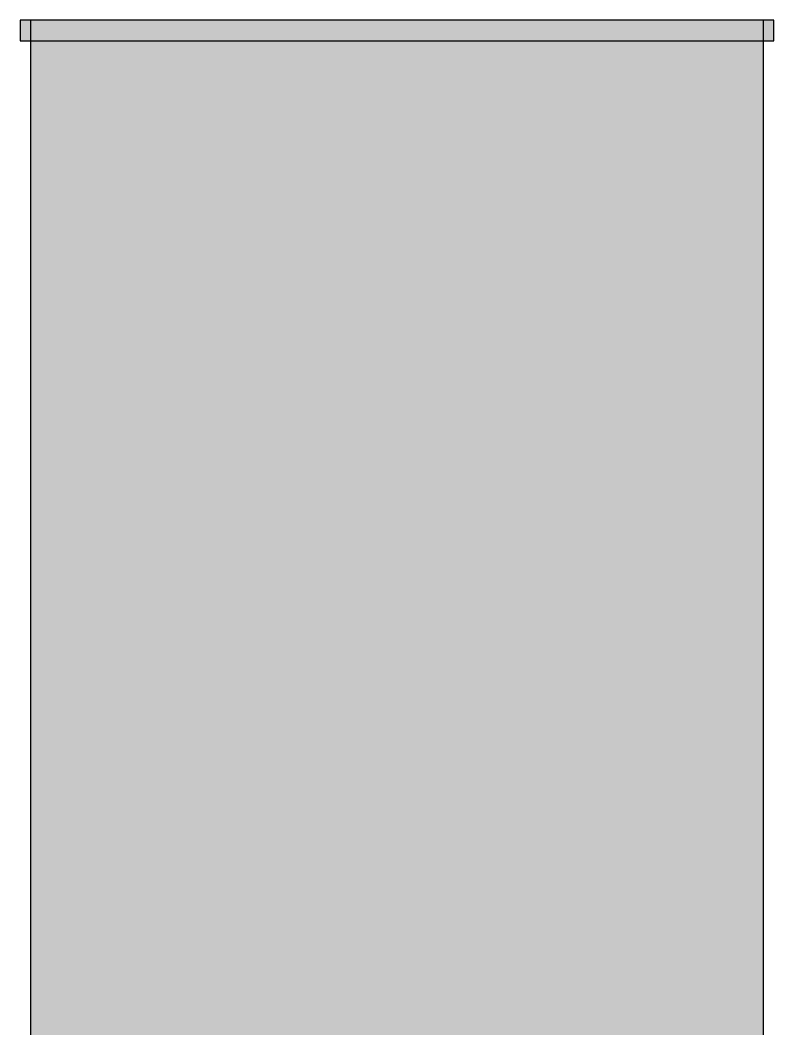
# Model space of a CAD drawing. Header units: millimetres. Extents: x -1589 to 4494, y -1079 to 3281.
# Drawn here: x 1417 to 2033, y 2175 to 3000 of the extents above; entities that cross this region are included whole.
import ezdxf

# ---------------------------------------------------------------- set-up
doc = ezdxf.new("R2010")
doc.units = ezdxf.units.MM
doc.layers.add('MANHOLES', color=7, linetype='Continuous')

msp = doc.modelspace()

# ---------------------------------------------------------------- linework, layer by layer
at = {"layer": 'MANHOLES', "lineweight": 30}
for points in [[(1416.53, 2983.07), (2033.47, 2983.07), (2033.47, 3000), (1416.53, 3000)], [(1416.53, 2983.07), (2033.47, 2983.07), (2033.47, 3000), (1416.53, 3000)], [(1425, 1560), (2025, 1560), (2025, 3000), (1425, 3000)], [(1425, 1560), (2025, 1560), (2025, 3000), (1425, 3000)]]:
    msp.add_lwpolyline(points, close=True, dxfattribs=at)
at = {"layer": 'MANHOLES', "true_color": 0x737373}
msp.add_solid([(1416.53, 2983.07), (2033.47, 2983.07), (1416.53, 3000), (2033.47, 3000)], dxfattribs=at)
msp.add_solid([(1416.53, 2983.07), (2033.47, 2983.07), (1416.53, 3000), (2033.47, 3000)], dxfattribs=at)
at = {"layer": 'MANHOLES', "true_color": 0xb8b8b8}
msp.add_solid([(1425, 1560), (2025, 1560), (1425, 3000), (2025, 3000)], dxfattribs=at)
msp.add_solid([(1425, 1560), (2025, 1560), (1425, 3000), (2025, 3000)], dxfattribs=at)

doc.saveas('drawing.dxf')
